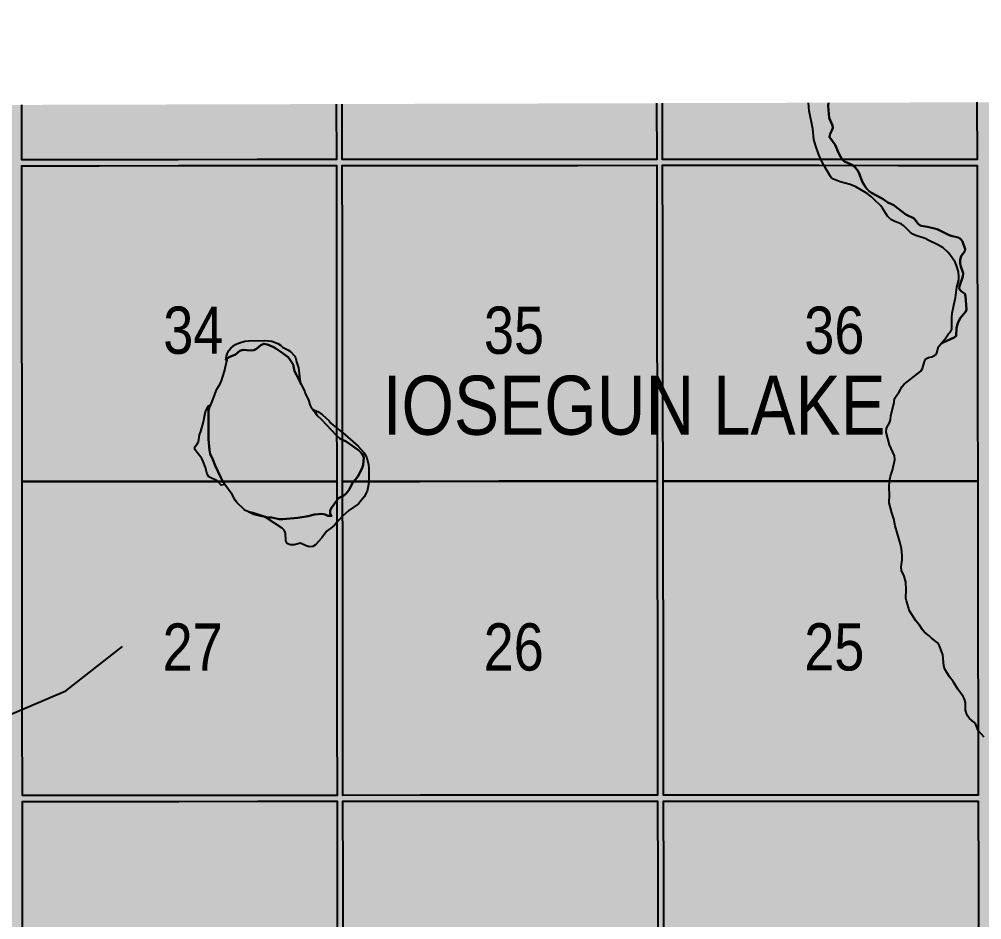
# Model space of a CAD drawing. Extents: x 507565 to 531726, y 6009554 to 6022365.
# Drawn here: x 523046.3 to 523209.6, y 6015983.8 to 6016136.5 of the extents above; entities that cross this region are included whole.
import ezdxf
from ezdxf.enums import TextEntityAlignment as Align

# ---------------------------------------------------------------- set-up
doc = ezdxf.new("R2010")
doc.units = 0
doc.header["$LTSCALE"] = 5
doc.linetypes.add('DASHED2', pattern=[9.525, 6.35, -3.175])
for name, color, linetype in [('Quarters', 8, 'Continuous'), ('RoadSeg', 57, 'DASHED2'), ('T-WATER', 160, 'Continuous'), ('T-WATER-H', 133, 'Continuous'), ('T-WATER-T', 170, 'Continuous')]:
    doc.layers.add(name, color=color, linetype=linetype)
doc.layers.add('ROUTE-MAP-BACKGROUND-H', color=7, linetype='Continuous', true_color=0xf0ebff)
doc.styles.add('120', font='ARIALN.TTF', dxfattribs={"height": 13})
doc.styles.add('TXT', font='ARIALN.TTF', dxfattribs={"height": 0.2})

msp = doc.modelspace()

# ---------------------------------------------------------------- hatches: boundary and pattern name
at = {"layer": 'ROUTE-MAP-BACKGROUND-H'}
h = msp.add_hatch(color=256, dxfattribs=at)
h.dxf.hatch_style = 1
h.paths.add_polyline_path([(523871.081, 6016124.178), (523873.071, 6015800.356), (523917.515, 6015800.58), (523923.823, 6014811.294), (522926.315, 6014807.962), (522925.895, 6015778.478), (522873.584, 6015778.442), (522873.69, 6016121.495)])
at = {"layer": 'T-WATER-H'}
h = msp.add_hatch(color=256, dxfattribs=at)
h.dxf.hatch_style = 1
h.paths.add_polyline_path([(523217.535, 6016122.466), (523217.518, 6016122.42), (523183.598, 6016122.329), (523183.589, 6016122.467), (523183.543, 6016121.783), (523183.695, 6016119.763), (523184.287, 6016118.445), (523184.303, 6016118.08), (523184.142, 6016117.605), (523183.862, 6016117.062), (523183.748, 6016116.578), (523183.799, 6016116.424), (523184.692, 6016115.212), (523185.364, 6016113.719), (523185.89, 6016112.719), (523186.303, 6016112.366), (523187.705, 6016111.714), (523187.729, 6016111.702), (523188.097, 6016111.351), (523188.431, 6016110.936), (523188.709, 6016110.498), (523189.299, 6016108.965), (523189.795, 6016108.111), (523190.099, 6016107.703), (523190.478, 6016107.313), (523190.888, 6016107.029), (523192.326, 6016106.284), (523192.592, 6016106.146), (523192.753, 6016106.04), (523192.859, 6016105.97), (523193.68, 6016105.429), (523194.646, 6016104.936), (523195.262, 6016104.525), (523196.706, 6016103.393), (523198.107, 6016102.716), (523198.732, 6016101.851), (523199.115, 6016101.531), (523199.654, 6016101.376), (523200.373, 6016101.281), (523202.03, 6016100.869), (523203.934, 6016099.944), (523204.403, 6016099.773), (523205.568, 6016099.493), (523205.992, 6016099.236), (523206.345, 6016098.799), (523206.772, 6016097.527), (523206.723, 6016097.186), (523206.116, 6016096.288), (523205.902, 6016095.682), (523205.924, 6016095.078), (523206.024, 6016094.589), (523206.455, 6016093.427), (523206.377, 6016092.869), (523205.789, 6016091.253), (523205.755, 6016090.761), (523206.067, 6016090.389), (523206.695, 6016089.951), (523206.81, 6016089.507), (523206.998, 6016087.284), (523206.912, 6016086.95), (523205.943, 6016085.824), (523205.521, 6016084.98), (523205.508, 6016084.93), (523205.308, 6016084.169), (523205.258, 6016082.834), (523204.923, 6016082.522), (523203.022, 6016081.669), (523202.652, 6016081.435), (523202.244, 6016080.964), (523201.94, 6016079.946), (523201.732, 6016079.581), (523201.577, 6016079.449), (523201.109, 6016079.27), (523200.557, 6016079.137), (523200.104, 6016078.886), (523199.869, 6016078.443), (523199.507, 6016077.249), (523199.274, 6016076.808), (523196.417, 6016074.608), (523196.087, 6016074.225), (523195.584, 6016073.339), (523194.78, 6016072.154), (523194.738, 6016071.553), (523194.188, 6016069.233), (523194.099, 6016068.583), (523193.93, 6016068.07), (523193.445, 6016067.146), (523193.376, 6016066.496), (523193.929, 6016064.303), (523194.812, 6016062.457), (523194.837, 6016061.801), (523194.461, 6016060.037), (523194.123, 6016059.008), (523193.956, 6016058.192), (523193.952, 6016058.154), (523193.855, 6016057.14), (523193.918, 6016055.819), (523193.894, 6016054.495), (523194.33, 6016052.811), (523194.654, 6016051.78), (523194.903, 6016050.567), (523195.712, 6016047.897), (523195.958, 6016046.736), (523196.101, 6016045.512), (523196.092, 6016044.802), (523195.894, 6016043.64), (523195.962, 6016043.029), (523196.398, 6016042.084), (523196.703, 6016041.054), (523196.755, 6016039.723), (523196.731, 6016038.33), (523196.838, 6016037.889), (523197.353, 6016036.207), (523198.385, 6016034.495), (523199.03, 6016033.775), (523199.557, 6016032.941), (523199.886, 6016032.578), (523200.668, 6016031.936), (523201.203, 6016031.417), (523201.823, 6016031), (523202.188, 6016030.679), (523202.425, 6016030.25), (523202.97, 6016028.709), (523203.065, 6016028.119), (523203.162, 6016026.867), (523203.308, 6016026.308), (523204.121, 6016024.99), (523204.72, 6016024.192), (523205.541, 6016022.883), (523206.432, 6016021.687), (523206.676, 6016021.2), (523206.831, 6016020.639), (523206.845, 6016019.315), (523206.98, 6016018.776), (523207.213, 6016018.339), (523207.535, 6016017.955), (523208.265, 6016017.288), (523208.571, 6016016.892), (523208.975, 6016015.91), (523209.982, 6016014.751), (523210.214, 6016014.302), (523210.788, 6016012.789), (523211.1, 6016012.37), (523211.352, 6016011.919), (523211.493, 6016011.362), (523211.902, 6016010.362), (523212.151, 6016009.931), (523212.798, 6016009.19), (523213.206, 6016008.21), (523213.564, 6016007.856), (523213.996, 6016007.571), (523214.345, 6016007.236), (523214.663, 6016006.148), (523215.243, 6016004.997), (523215.277, 6016004.944), (523215.891, 6016003.994), (523215.919, 6016003.941), (523216.466, 6016002.899), (523217.402, 6016001.656), (523217.762, 6016000.687), (523218.017, 6016000.236), (523218.395, 6015999.286), (523219.206, 6015997.966), (523219.44, 6015997.485), (523219.55, 6015996.929), (523219.552, 6015996.249), (523219.619, 6015995.625), (523220.192, 6015994.086), (523220.571, 6015992.422), (523220.851, 6015992.019), (523221.57, 6015991.29), (523221.767, 6015990.786), (523221.796, 6015989.434), (523221.887, 6015988.836), (523222.144, 6015988.401), (523223.024, 6015987.819), (523224.133, 6015986.788), (523224.922, 6015986.188), (523225.219, 6015985.76), (523225.444, 6015985.307), (523225.769, 6015984.269), (523225.987, 6015983.786), (523226.311, 6015983.394), (523227.889, 6015982.147), (523228.379, 6015981.947), (523229.015, 6015981.864), (523230.042, 6015981.449), (523230.682, 6015981.366), (523231.203, 6015981.199), (523231.515, 6015980.833), (523232.066, 6015980.021), (523232.415, 6015979.638), (523233.184, 6015979.015), (523233.857, 6015978.301), (523234.811, 6015977.833), (523235.163, 6015977.462), (523235.32, 6015977.217), (523235.971, 6015976.202), (523236.312, 6015975.865), (523236.592, 6015975.703), (523237.184, 6015975.363), (523237.528, 6015974.98), (523238.167, 6015973.549), (523238.295, 6015973.016), (523238.561, 6015972.593), (523239.97, 6015971.906), (523240.37, 6015971.57), (523241.79, 6015970.159), (523242.038, 6015969.729), (523242.197, 6015969.218), (523242.63, 6015968.284), (523242.768, 6015967.725), (523243.006, 6015967.244), (523243.359, 6015966.885), (523244.087, 6015966.368), (523244.868, 6015965.478), (523245.221, 6015965.326), (523245.6, 6015965.035), (523245.889, 6015964.627), (523246.387, 6015963.728), (523246.569, 6015963.204), (523246.569, 6015962.572), (523246.787, 6015962.103), (523247.06, 6015961.695), (523248.059, 6015960.611), (523248.83, 6015960.02), (523249.168, 6015959.63), (523249.428, 6015959.207), (523249.785, 6015958.187), (523250.337, 6015957.285), (523250.883, 6015955.693), (523251.117, 6015955.217), (523251.678, 6015954.363), (523252.862, 6015952.067), (523253.15, 6015951.607), (523253.968, 6015950.544), (523254.01, 6015950.491), (523255.07, 6015949.18), (523255.84, 6015947.917), (523256.752, 6015946.701), (523257.483, 6015945.315), (523258.443, 6015944.057), (523259.538, 6015941.757), (523260.039, 6015940.82), (523260.187, 6015940.305), (523260.384, 6015939.171), (523260.564, 6015938.631), (523261.019, 6015937.593), (523262.16, 6015935.965), (523263.543, 6015934.198), (523263.557, 6015934.181), (523264.55, 6015932.969), (523265.024, 6015932.388), (523266.084, 6015931.33), (523266.364, 6015930.94), (523266.788, 6015929.981), (523266.994, 6015929.738), (523267.102, 6015929.61), (523267.671, 6015929.475), (523268.352, 6015929.436), (523268.885, 6015929.28), (523269.895, 6015928.847), (523270.329, 6015928.59), (523270.677, 6015928.246), (523270.978, 6015927.845), (523271.77, 6015926.5), (523272.695, 6015925.285), (523273.908, 6015924.36), (523274.379, 6015924.11), (523274.884, 6015923.883), (523275.426, 6015923.736), (523277.378, 6015923.735), (523277.799, 6015923.78), (523278.299, 6015923.835), (523279.114, 6015924.012), (523280.031, 6015924.497), (523280.553, 6015924.666), (523281.046, 6015924.465), (523281.426, 6015924.399), (523281.656, 6015924.359), (523282.219, 6015924.47), (523282.849, 6015924.478), (523285.485, 6015923.856), (523285.653, 6015923.803), (523286.251, 6015923.616), (523287.137, 6015923.091), (523288.145, 6015922.622), (523288.573, 6015922.369), (523288.917, 6015922.003), (523289.497, 6015921.174), (523289.76, 6015920.085), (523290.039, 6015919.66), (523290.557, 6015919.485), (523291.123, 6015919.433), (523291.144, 6015919.431), (523291.83, 6015919.358), (523292.492, 6015919.356), (523293.466, 6015919.728), (523295.599, 6015920.324), (523296.156, 6015920.42), (523297.276, 6015920.702), (523297.878, 6015920.795), (523298.913, 6015921.127), (523300.145, 6015921.3), (523300.762, 6015921.368), (523302.085, 6015921.39), (523304.133, 6015921.315), (523305.399, 6015921.43), (523306.081, 6015921.431), (523307.203, 6015921.69), (523308.478, 6015921.829), (523309.039, 6015921.964), (523310.953, 6015922.074), (523311.5, 6015922.185), (523312.857, 6015922.881), (523313.936, 6015923.266), (523314.93, 6015923.718), (523315.63, 6015923.889), (523315.848, 6015923.942), (523316.579, 6015924.141), (523317.181, 6015924.232), (523317.986, 6015924.244), (523318.014, 6015924.245), (523318.99, 6015924.273), (523319.019, 6015924.273), (523321.22, 6015924.225), (523322.515, 6015924.268), (523323.096, 6015924.225), (523323.523, 6015923.964), (523323.598, 6015923.91), (523323.938, 6015923.664), (523324.266, 6015923.313), (523324.799, 6015922.487), (523324.97, 6015921.981), (523324.965, 6015921.822), (523324.947, 6015921.296), (523324.488, 6015918.933), (523323.9, 6015918.126), (523323.156, 6015917.485), (523322.822, 6015917.118), (523322.018, 6015915.803), (523321.35, 6015915.072), (523320.455, 6015913.842), (523320.135, 6015913.487), (523319.717, 6015913.213), (523319.047, 6015912.972), (523319.019, 6015912.962), (523318.717, 6015912.875), (523318.101, 6015912.853), (523318.043, 6015912.818), (523318.015, 6015912.801), (523317.225, 6015912.342), (523316.672, 6015912.209), (523316.069, 6015912.137), (523314.728, 6015912.109), (523313.474, 6015912.279), (523310.753, 6015912.289), (523310.239, 6015912.117), (523309.828, 6015911.81), (523309.473, 6015911.484), (523309.269, 6015910.959), (523309.137, 6015910.414), (523308.892, 6015908.508), (523309.004, 6015907.943), (523309.473, 6015906.295), (523309.519, 6015905.65), (523309.374, 6015904.368), (523309.462, 6015903.764), (523309.834, 6015902.778), (523310.006, 6015901.6), (523310.155, 6015901.031), (523310.331, 6015900.499), (523310.571, 6015900.041), (523310.878, 6015899.647), (523311.261, 6015899.298), (523313.681, 6015897.492), (523313.751, 6015897.439), (523314.488, 6015896.882), (523315.161, 6015896.491), (523315.265, 6015896.439), (523315.836, 6015896.152), (523318.061, 6015894.819), (523318.089, 6015894.798), (523318.908, 6015894.206), (523319.068, 6015894.036), (523319.096, 6015894.006), (523319.262, 6015893.83), (523319.461, 6015893.357), (523319.761, 6015892.977), (523320.151, 6015892.654), (523320.723, 6015892.535), (523321.351, 6015892.565), (523321.92, 6015892.676), (523323.15, 6015892.791), (523323.636, 6015892.58), (523323.895, 6015892.988), (523323.72, 6015893.494), (523323.153, 6015893.619), (523321.838, 6015893.692), (523321.262, 6015893.835), (523320.59, 6015894.542), (523320.851, 6015894.882), (523321.322, 6015895.089), (523322.446, 6015895.302), (523322.968, 6015895.457), (523323.408, 6015895.719), (523323.935, 6015895.883), (523324.551, 6015895.967), (523325.096, 6015896.107), (523325.943, 6015896.465), (523326.078, 6015896.522), (523326.385, 6015896.858), (523326.647, 6015897.471), (523326.672, 6015897.529), (523327.053, 6015898.299), (523327.2, 6015898.883), (523327.15, 6015899.524), (523327, 6015900.061), (523326.333, 6015901.428), (523325.882, 6015901.67), (523325.485, 6015901.965), (523325.198, 6015902.391), (523325.009, 6015902.872), (523324.892, 6015903.444), (523324.912, 6015904.084), (523325.06, 6015904.612), (523325.186, 6015904.758), (523325.38, 6015904.983), (523325.777, 6015905.262), (523326.273, 6015905.201), (523326.601, 6015904.834), (523327.124, 6015903.99), (523327.587, 6015904.12), (523327.79, 6015905.319), (523327.492, 6015905.699), (523326.477, 6015906.09), (523325.679, 6015906.72), (523325.243, 6015906.994), (523324.909, 6015907.341), (523324.64, 6015907.757), (523323.997, 6015908.515), (523323.769, 6015908.962), (523323.461, 6015910.031), (523323.147, 6015912.414), (523323.129, 6015913.768), (523323.223, 6015915.108), (523323.376, 6015916.35), (523323.664, 6015916.76), (523324.097, 6015917.026), (523324.449, 6015917.346), (523324.731, 6015917.733), (523325.124, 6015918.025), (523325.23, 6015920.016), (523325.398, 6015921.28), (523325.764, 6015921.633), (523325.831, 6015921.811), (523325.938, 6015922.092), (523325.741, 6015922.56), (523325.327, 6015922.823), (523325.379, 6015923.296), (523325.88, 6015923.916), (523325.925, 6015923.971), (523326.222, 6015924.511), (523326.929, 6015925.157), (523327.713, 6015925.717), (523329.127, 6015926.43), (523329.931, 6015927.037), (523331.006, 6015928.175), (523332.842, 6015929.962), (523334.047, 6015930.997), (523335.474, 6015932.488), (523336.782, 6015934.027), (523337.337, 6015934.872), (523337.984, 6015935.652), (523338.268, 6015936.095), (523339.458, 6015938.616), (523341.465, 6015940.897), (523342.584, 6015941.944), (523343.216, 6015942.735), (523343.587, 6015943.117), (523344.44, 6015943.812), (523345.475, 6015945.061), (523345.5, 6015945.089), (523346.066, 6015945.705), (523346.857, 6015946.979), (523347.74, 6015948.211), (523348.511, 6015949.681), (523348.947, 6015950.754), (523348.973, 6015950.816), (523349.467, 6015952.284), (523349.952, 6015953.31), (523350.579, 6015954.884), (523351.271, 6015957.13), (523351.669, 6015958.231), (523351.962, 6015959.348), (523352.544, 6015960.933), (523353.268, 6015963.49), (523353.623, 6015964.932), (523353.825, 6015966.105), (523353.956, 6015967.378), (523354, 6015968.745), (523353.909, 6015970.025), (523353.809, 6015970.591), (523353.439, 6015971.549), (523353.141, 6015973.336), (523353.094, 6015974.648), (523352.775, 6015977.544), (523352.768, 6015977.606), (523352.563, 6015978.896), (523352.228, 6015980.007), (523351.19, 6015982.352), (523350.891, 6015982.753), (523350.209, 6015983.48), (523349.631, 6015984.267), (523349.272, 6015984.595), (523348.813, 6015984.873), (523347.855, 6015985.332), (523346.736, 6015986.373), (523345.386, 6015987.197), (523345.358, 6015987.214), (523344.579, 6015987.745), (523343.496, 6015988.755), (523343.029, 6015988.994), (523342.523, 6015989.173), (523342.107, 6015989.442), (523341.407, 6015990.126), (523340.616, 6015990.718), (523339.597, 6015991.814), (523338.784, 6015992.424), (523337.735, 6015993.522), (523337.352, 6015993.852), (523335.658, 6015995.076), (523334.699, 6015995.588), (523334.321, 6015995.936), (523333.727, 6015996.757), (523333.296, 6015997.041), (523332.322, 6015997.503), (523332.15, 6015997.602), (523331.41, 6015998.031), (523330.374, 6015998.374), (523329.8, 6015998.479), (523329.101, 6015998.495), (523326.497, 6015998.315), (523324.675, 6015997.25), (523323.872, 6015996.634), (523322.365, 6015995.192), (523321.721, 6015994.375), (523320.998, 6015993.677), (523320.495, 6015993.448), (523319.42, 6015993.149), (523318.843, 6015993.17), (523318.814, 6015993.171), (523317.838, 6015993.161), (523317.809, 6015993.161), (523316.841, 6015993.016), (523315.217, 6015992.533), (523314.064, 6015992.337), (523313.397, 6015992.29), (523311.313, 6015992.283), (523310.642, 6015992.322), (523309.725, 6015992.808), (523309.076, 6015992.855), (523308.48, 6015992.996), (523307.971, 6015993.217), (523306.143, 6015994.216), (523305.752, 6015994.531), (523304.649, 6015995.643), (523303.485, 6015996.631), (523302.552, 6015997.92), (523301.622, 6015999.069), (523300.16, 6016000.513), (523298.775, 6016002.044), (523297.88, 6016003.362), (523296.949, 6016004.175), (523296.889, 6016004.228), (523296.362, 6016004.706), (523296, 6016005.177), (523295.96, 6016005.23), (523295.423, 6016005.829), (523294.261, 6016006.797), (523293.89, 6016007.187), (523292.608, 6016008.105), (523290.935, 6016009.457), (523290.913, 6016009.475), (523288.814, 6016010.934), (523288.099, 6016011.6), (523287.657, 6016011.898), (523287.184, 6016012.11), (523286.565, 6016012.232), (523283.909, 6016012.411), (523283.288, 6016012.355), (523281.241, 6016012.319), (523280.599, 6016012.243), (523280.029, 6016012.118), (523279.535, 6016011.945), (523278.044, 6016011.267), (523276.502, 6016010.665), (523275.062, 6016009.996), (523273.353, 6016008.902), (523270.988, 6016007.041), (523270.564, 6016006.795), (523270.201, 6016007.107), (523270.09, 6016007.679), (523269.906, 6016008.201), (523269.209, 6016009.67), (523268.826, 6016010.621), (523268.429, 6016012.304), (523268.075, 6016013.363), (523267.494, 6016015.466), (523267.246, 6016016.641), (523267.007, 6016018.388), (523266.856, 6016018.958), (523266.462, 6016019.952), (523265.626, 6016021.379), (523265.184, 6016022.363), (523264.365, 6016023.964), (523264.35, 6016023.993), (523263.674, 6016025.212), (523263.354, 6016026.695), (523263.339, 6016026.764), (523263.103, 6016028.114), (523262.965, 6016028.643), (523262.728, 6016029.15), (523261.802, 6016030.411), (523260.71, 6016031.519), (523260.658, 6016031.572), (523259.35, 6016033.091), (523254.084, 6016038.01), (523253.407, 6016038.753), (523252.542, 6016039.955), (523251.378, 6016042.292), (523251.085, 6016042.517), (523250.537, 6016043.107), (523249.172, 6016045.378), (523248.454, 6016046.805), (523247.34, 6016048.466), (523246.283, 6016050.343), (523245.856, 6016051.364), (523244.409, 6016054.135), (523243.791, 6016056.353), (523243.615, 6016058.25), (523243.61, 6016058.302), (523243.626, 6016060.352), (523243.787, 6016063.116), (523243.838, 6016063.787), (523244.149, 6016065.644), (523244.045, 6016066.332), (523244.006, 6016067.636), (523243.438, 6016072.12), (523243.136, 6016073.851), (523242.64, 6016075.351), (523242.583, 6016075.458), (523240.692, 6016080.563), (523240.589, 6016081.11), (523239.752, 6016083.542), (523239.16, 6016085.016), (523239.139, 6016085.069), (523238.844, 6016085.91), (523238.698, 6016086.548), (523238.659, 6016087.281), (523238.698, 6016089.128), (523239.107, 6016090.149), (523239.761, 6016092.312), (523239.827, 6016093.038), (523239.754, 6016093.623), (523239.584, 6016094.155), (523239.383, 6016094.613), (523238.844, 6016095.503), (523238.877, 6016096.351), (523239.182, 6016098.074), (523239.258, 6016098.24), (523239.632, 6016098.588), (523239.739, 6016098.984), (523239.758, 6016100.573), (523239.838, 6016101.172), (523240.117, 6016101.85), (523240.398, 6016102.039), (523240.768, 6016102.193), (523240.853, 6016102.381), (523241.249, 6016104.691), (523241.271, 6016105.97), (523241.276, 6016106.128), (523241.279, 6016106.236), (523241.24, 6016106.502), (523241.096, 6016107.476), (523240.782, 6016108.472), (523240.094, 6016109.847), (523239.554, 6016110.757), (523239.242, 6016111.172), (523238.495, 6016111.794), (523238.44, 6016111.839), (523238.004, 6016112.08), (523237.325, 6016111.826), (523236.728, 6016111.841), (523236.451, 6016111.901), (523236.164, 6016111.887), (523236.056, 6016111.787), (523235.015, 6016110.816), (523234.565, 6016110.598), (523234.015, 6016110.432), (523232.403, 6016109.764), (523231.807, 6016109.617), (523231.226, 6016109.67), (523230.714, 6016109.861), (523228.429, 6016111.011), (523227.348, 6016111.43), (523225.934, 6016111.757), (523225.56, 6016111.844), (523224.926, 6016111.856), (523224.257, 6016111.752), (523223.631, 6016111.655), (523223.003, 6016111.701), (523222.81, 6016111.748), (523221.947, 6016111.958), (523221.363, 6016112.171), (523220.268, 6016112.746), (523219.946, 6016112.915), (523219.12, 6016112.921), (523217.392, 6016112.75), (523214.528, 6016112.231), (523214.555, 6016112.729), (523214.617, 6016113.89), (523214.87, 6016115.829), (523214.827, 6016116.433), (523214.553, 6016117.542), (523214.596, 6016118.184), (523214.83, 6016118.682), (523215.136, 6016119.076), (523215.564, 6016119.369), (523216.575, 6016119.627), (523216.701, 6016119.728)])
h.paths.add_polyline_path([(523218.115, 6016136.478), (523218.082, 6016136.407), (523218.136, 6016136.354)])
h = msp.add_hatch(color=256, dxfattribs=at)
h.dxf.hatch_style = 1
h.paths.add_polyline_path([(523081.532, 6016078.545), (523081.527, 6016078.955), (523082.025, 6016079.24), (523082.977, 6016079.669), (523083.739, 6016080.261), (523084.265, 6016080.428), (523085.49, 6016080.313), (523086.105, 6016080.356), (523086.546, 6016080.585), (523087.301, 6016081.245), (523087.783, 6016081.425), (523088.347, 6016081.321), (523089.355, 6016080.921), (523089.82, 6016080.679), (523090.684, 6016080.119), (523091.906, 6016079.176), (523092.228, 6016078.792), (523092.781, 6016077.967), (523093.004, 6016076.84), (523093.731, 6016075.441), (523094.131, 6016074.554), (523094.192, 6016074.437), (523094.639, 6016073.575), (523094.735, 6016073.301), (523094.824, 6016073.047), (523095.3, 6016072.074), (523095.651, 6016070.977), (523095.908, 6016070.531), (523096.068, 6016070.363), (523096.572, 6016069.762), (523096.851, 6016069.318), (523097.6, 6016068.629), (523100.145, 6016065.884), (523100.769, 6016065.358), (523101.151, 6016065.196), (523101.777, 6016064.879), (523103.834, 6016063.421), (523104.201, 6016063.092), (523104.513, 6016062.677), (523104.731, 6016062.203), (523104.714, 6016061.577), (523104.621, 6016060.951), (523104.472, 6016060.393), (523103.76, 6016058.952), (523103.038, 6016058.127), (523102.804, 6016057.784), (523102.326, 6016056.82), (523102.024, 6016056.404), (523101.702, 6016056.047), (523101.338, 6016055.728), (523101.162, 6016055.642), (523100.456, 6016055.273), (523100.158, 6016054.914), (523099.261, 6016053.668), (523099.05, 6016053.204), (523099.044, 6016052.608), (523099.286, 6016052.255), (523099.119, 6016052.269), (523098.651, 6016052.308), (523098.204, 6016052.534), (523097.616, 6016052.628), (523096.392, 6016052.501), (523095.312, 6016052.227), (523093.542, 6016051.94), (523091.034, 6016051.724), (523090.352, 6016051.746), (523089.135, 6016051.985), (523088.691, 6016051.993), (523088.607, 6016052.01), (523088.573, 6016052.007), (523088.432, 6016051.997), (523085.712, 6016052.853), (523085.2, 6016052.971), (523084.671, 6016053.193), (523084.482, 6016053.371), (523083.225, 6016054.558), (523082.927, 6016054.964), (523082.449, 6016055.892), (523081.204, 6016057.618), (523080.862, 6016058.11), (523080.425, 6016058.885), (523079.51, 6016060.81), (523079.159, 6016061.821), (523078.687, 6016062.796), (523078.584, 6016063.396), (523078.427, 6016065.301), (523078.401, 6016069.477), (523078.431, 6016070.148), (523078.587, 6016070.743), (523078.78, 6016071.125), (523079.047, 6016071.691), (523079.842, 6016073.758), (523080.365, 6016074.678), (523080.589, 6016075.195), (523081.145, 6016076.795)])

# ---------------------------------------------------------------- linework, layer by layer
at = {"layer": 'Quarters'}
for points in [[(523100.082, 6016122.104), (523100.093, 6016112.687), (523086.672, 6016112.677), (523073.252, 6016112.667), (523059.831, 6016112.657), (523046.745, 6016112.647), (523046.737, 6016121.961)], [(523154.43, 6016122.25), (523154.445, 6016112.727), (523141.024, 6016112.717), (523127.604, 6016112.708), (523114.183, 6016112.698), (523101.097, 6016112.688), (523101.086, 6016122.107)], [(523208.778, 6016122.397), (523208.797, 6016112.712), (523195.375, 6016112.716), (523181.956, 6016112.72), (523168.535, 6016112.724), (523155.449, 6016112.727), (523155.434, 6016122.253)]]:
    msp.add_lwpolyline(points, dxfattribs=at)
for points in [[(523100.139, 6016071.514), (523100.154, 6016058.125), (523086.728, 6016058.115), (523073.303, 6016058.105), (523059.877, 6016058.095), (523046.786, 6016058.085), (523046.776, 6016071.475), (523046.766, 6016084.864), (523046.756, 6016098.254), (523046.75, 6016106.36), (523046.746, 6016111.643), (523059.832, 6016111.653), (523073.253, 6016111.663), (523086.673, 6016111.673), (523100.094, 6016111.683), (523100.109, 6016098.293), (523100.124, 6016084.904), (523100.139, 6016071.514)], [(523154.506, 6016071.555), (523154.526, 6016058.165), (523141.1, 6016058.155), (523127.675, 6016058.145), (523114.249, 6016058.135), (523101.158, 6016058.125), (523101.143, 6016071.515), (523101.129, 6016084.905), (523101.113, 6016098.294), (523101.098, 6016111.683), (523114.184, 6016111.693), (523127.605, 6016111.703), (523141.026, 6016111.713), (523154.446, 6016111.723), (523154.466, 6016098.334), (523154.486, 6016084.944), (523154.506, 6016071.555)], [(523208.873, 6016071.539), (523208.897, 6016058.15), (523195.472, 6016058.153), (523182.046, 6016058.157), (523168.621, 6016058.161), (523155.53, 6016058.165), (523155.51, 6016071.554), (523155.491, 6016084.944), (523155.471, 6016098.333), (523155.451, 6016111.723), (523168.536, 6016111.719), (523181.957, 6016111.715), (523195.378, 6016111.712), (523208.799, 6016111.708), (523208.823, 6016098.319), (523208.848, 6016084.929), (523208.873, 6016071.539)], [(523100.199, 6016017.955), (523100.213, 6016004.901), (523086.783, 6016004.891), (523073.352, 6016004.881), (523059.922, 6016004.871), (523046.826, 6016004.861), (523046.817, 6016017.916), (523046.806, 6016031.306), (523046.796, 6016044.695), (523046.786, 6016058.085), (523059.877, 6016058.095), (523073.303, 6016058.105), (523086.728, 6016058.115), (523100.154, 6016058.125), (523100.169, 6016044.735), (523100.184, 6016031.345), (523100.199, 6016017.955)], [(523154.585, 6016017.996), (523154.604, 6016004.941), (523141.174, 6016004.931), (523127.743, 6016004.921), (523114.313, 6016004.911), (523101.217, 6016004.902), (523101.203, 6016017.956), (523101.188, 6016031.346), (523101.173, 6016044.736), (523101.158, 6016058.125), (523114.249, 6016058.135), (523127.675, 6016058.145), (523141.1, 6016058.155), (523154.526, 6016058.165), (523154.545, 6016044.775), (523154.565, 6016031.385), (523154.585, 6016017.996)], [(523208.971, 6016017.98), (523208.995, 6016004.925), (523195.565, 6016004.929), (523182.134, 6016004.933), (523168.704, 6016004.937), (523155.608, 6016004.941), (523155.589, 6016017.995), (523155.569, 6016031.385), (523155.55, 6016044.775), (523155.53, 6016058.165), (523168.621, 6016058.161), (523182.046, 6016058.157), (523195.472, 6016058.153), (523208.897, 6016058.15), (523208.922, 6016044.76), (523208.946, 6016031.37), (523208.971, 6016017.98)], [(523100.259, 6015963.727), (523100.274, 6015950.338), (523086.838, 6015950.328), (523073.403, 6015950.318), (523059.968, 6015950.308), (523046.867, 6015950.299), (523046.857, 6015963.688), (523046.847, 6015977.078), (523046.837, 6015990.467), (523046.827, 6016003.857), (523059.923, 6016003.867), (523073.353, 6016003.877), (523086.784, 6016003.887), (523100.214, 6016003.896), (523100.229, 6015990.507), (523100.244, 6015977.117), (523100.259, 6015963.727)], [(523154.665, 6015963.767), (523154.684, 6015950.378), (523141.249, 6015950.368), (523127.814, 6015950.358), (523114.378, 6015950.348), (523101.278, 6015950.338), (523101.263, 6015963.728), (523101.248, 6015977.118), (523101.233, 6015990.508), (523101.218, 6016003.897), (523114.314, 6016003.907), (523127.745, 6016003.917), (523141.175, 6016003.927), (523154.605, 6016003.936), (523154.625, 6015990.547), (523154.645, 6015977.157), (523154.665, 6015963.767)], [(523209.07, 6015963.752), (523209.095, 6015950.362), (523195.66, 6015950.366), (523182.224, 6015950.37), (523168.789, 6015950.374), (523155.689, 6015950.377), (523155.669, 6015963.767), (523155.649, 6015977.157), (523155.629, 6015990.547), (523155.61, 6016003.936), (523168.705, 6016003.932), (523182.136, 6016003.929), (523195.566, 6016003.925), (523208.997, 6016003.921), (523209.021, 6015990.531), (523209.046, 6015977.142), (523209.07, 6015963.752)]]:
    msp.add_lwpolyline(points, close=True, dxfattribs=at)
at = {"layer": 'RoadSeg', "flags": 128}
msp.add_lwpolyline([(523036.193, 6016014.951), (523054.209, 6016022.61), (523065.297, 6016031.302)], dxfattribs=at)
at = {"layer": 'T-WATER'}
for points in [[(523183.58, 6016122.329), (523183.543, 6016121.783), (523183.695, 6016119.763), (523184.287, 6016118.445), (523184.303, 6016118.08), (523184.142, 6016117.605), (523183.862, 6016117.062), (523183.748, 6016116.578), (523183.799, 6016116.424), (523184.692, 6016115.212), (523185.364, 6016113.719), (523185.89, 6016112.719), (523186.303, 6016112.366), (523187.705, 6016111.714), (523187.729, 6016111.702), (523188.097, 6016111.351), (523188.431, 6016110.936), (523188.709, 6016110.498), (523189.299, 6016108.965), (523189.795, 6016108.111), (523190.099, 6016107.703), (523190.478, 6016107.313), (523190.888, 6016107.029), (523192.326, 6016106.284), (523192.592, 6016106.146), (523192.753, 6016106.04), (523192.859, 6016105.97), (523193.68, 6016105.429), (523194.646, 6016104.936), (523195.262, 6016104.525), (523196.706, 6016103.393), (523198.107, 6016102.716), (523198.732, 6016101.851), (523199.115, 6016101.531), (523199.654, 6016101.376), (523200.373, 6016101.281), (523202.03, 6016100.869), (523203.934, 6016099.944), (523204.403, 6016099.773), (523205.568, 6016099.493), (523205.992, 6016099.236), (523206.345, 6016098.799), (523206.772, 6016097.527), (523206.723, 6016097.186), (523206.116, 6016096.288), (523205.902, 6016095.682), (523205.924, 6016095.078), (523206.024, 6016094.589), (523206.455, 6016093.427), (523206.377, 6016092.869), (523205.789, 6016091.253), (523205.755, 6016090.761), (523206.067, 6016090.389), (523206.695, 6016089.951), (523206.81, 6016089.507), (523206.998, 6016087.284), (523206.912, 6016086.95), (523205.943, 6016085.824), (523205.521, 6016084.98), (523205.508, 6016084.93), (523205.308, 6016084.169), (523205.258, 6016082.834), (523204.923, 6016082.522), (523203.022, 6016081.669), (523202.652, 6016081.435), (523203.356, 6016082.302), (523203.948, 6016083.15), (523204.299, 6016083.48), (523204.527, 6016083.946), (523204.506, 6016084.93), (523204.505, 6016084.979), (523204.501, 6016085.898), (523204.581, 6016086.651), (523204.834, 6016088.029), (523205.128, 6016089.226), (523205.346, 6016091.037), (523205.672, 6016092.304), (523205.694, 6016092.803), (523205.628, 6016093.66), (523205.328, 6016094.743), (523205.089, 6016095.282), (523204.149, 6016096.618), (523203.827, 6016097), (523203.032, 6016097.707), (523202.127, 6016098.258), (523200.492, 6016099.051), (523199.969, 6016099.281), (523198.381, 6016099.811), (523197.879, 6016100.066), (523197.443, 6016100.391), (523196.39, 6016101.43), (523195.96, 6016101.729), (523195.486, 6016101.955), (523194.834, 6016102.17), (523194.141, 6016102.529), (523193.603, 6016103.11), (523192.775, 6016104.474), (523192.445, 6016104.857), (523191.394, 6016105.883), (523191.236, 6016106.037), (523191.127, 6016106.143), (523190.861, 6016106.352), (523190.12, 6016106.933), (523188.249, 6016108.093), (523187.274, 6016108.473), (523185.555, 6016108.943), (523184.457, 6016109.386), (523184.043, 6016109.667), (523183.901, 6016109.828), (523182.794, 6016111.715), (523182.778, 6016111.743), (523182.288, 6016112.72), (523182.274, 6016112.747), (523181.96, 6016113.499), (523181.412, 6016114.94), (523181.081, 6016116.111), (523180.951, 6016117.883), (523180.326, 6016120.949), (523180.221, 6016122.32)], [(523209.982, 6016014.751), (523208.975, 6016015.91), (523208.571, 6016016.892), (523208.265, 6016017.288), (523207.535, 6016017.955), (523207.213, 6016018.339), (523206.98, 6016018.776), (523206.845, 6016019.315), (523206.831, 6016020.639), (523206.676, 6016021.2), (523206.432, 6016021.687), (523205.541, 6016022.883), (523204.72, 6016024.192), (523204.121, 6016024.99), (523203.308, 6016026.308), (523203.162, 6016026.867), (523203.065, 6016028.119), (523202.97, 6016028.709), (523202.425, 6016030.25), (523202.188, 6016030.679), (523201.823, 6016031), (523201.27, 6016031.372), (523201.203, 6016031.417), (523200.668, 6016031.936), (523199.886, 6016032.578), (523199.557, 6016032.941), (523199.03, 6016033.775), (523198.385, 6016034.495), (523197.353, 6016036.207), (523196.838, 6016037.889), (523196.731, 6016038.33), (523196.755, 6016039.723), (523196.703, 6016041.054), (523196.398, 6016042.084), (523195.962, 6016043.029), (523195.894, 6016043.64), (523196.092, 6016044.802), (523196.101, 6016045.512), (523195.958, 6016046.736), (523195.712, 6016047.897), (523194.903, 6016050.567), (523194.654, 6016051.78), (523194.33, 6016052.811), (523193.894, 6016054.495), (523193.918, 6016055.819), (523193.855, 6016057.14), (523193.952, 6016058.154), (523193.956, 6016058.192), (523194.123, 6016059.008), (523194.461, 6016060.037), (523194.837, 6016061.801), (523194.812, 6016062.457), (523193.929, 6016064.303), (523193.376, 6016066.496), (523193.445, 6016067.146), (523193.93, 6016068.07), (523194.099, 6016068.583), (523194.188, 6016069.233), (523194.738, 6016071.553), (523194.78, 6016072.154), (523195.584, 6016073.339), (523196.087, 6016074.225), (523196.417, 6016074.608), (523199.274, 6016076.808), (523199.507, 6016077.249), (523199.869, 6016078.443), (523200.104, 6016078.886), (523200.557, 6016079.137), (523201.109, 6016079.27), (523201.577, 6016079.449), (523201.732, 6016079.581), (523201.94, 6016079.946), (523202.244, 6016080.964), (523202.652, 6016081.435), (523203.022, 6016081.669), (523204.923, 6016082.522), (523205.258, 6016082.834), (523205.308, 6016084.169), (523205.508, 6016084.93), (523205.521, 6016084.98), (523205.943, 6016085.824), (523206.912, 6016086.95), (523206.998, 6016087.284), (523206.81, 6016089.507), (523206.695, 6016089.951), (523206.067, 6016090.389), (523205.755, 6016090.761), (523205.789, 6016091.253), (523206.377, 6016092.869), (523206.455, 6016093.427), (523206.024, 6016094.589), (523205.924, 6016095.078), (523205.902, 6016095.682), (523206.116, 6016096.288), (523206.723, 6016097.186), (523206.772, 6016097.527), (523206.345, 6016098.799), (523205.992, 6016099.236), (523205.568, 6016099.493), (523204.403, 6016099.773), (523203.934, 6016099.944), (523202.03, 6016100.869), (523200.373, 6016101.281), (523199.654, 6016101.376), (523199.115, 6016101.531), (523198.732, 6016101.851), (523198.107, 6016102.716), (523196.706, 6016103.393), (523195.262, 6016104.525), (523194.646, 6016104.936), (523193.68, 6016105.429), (523192.859, 6016105.97), (523192.753, 6016106.04), (523192.592, 6016106.146), (523192.326, 6016106.284), (523190.888, 6016107.029), (523190.478, 6016107.313), (523190.099, 6016107.703), (523189.795, 6016108.111), (523189.299, 6016108.965), (523188.709, 6016110.498), (523188.431, 6016110.936), (523188.097, 6016111.351), (523187.729, 6016111.702), (523187.705, 6016111.714), (523186.303, 6016112.366), (523185.89, 6016112.719), (523185.364, 6016113.719), (523184.692, 6016115.212), (523183.799, 6016116.424), (523183.748, 6016116.578), (523183.862, 6016117.062), (523184.142, 6016117.605), (523184.303, 6016118.08), (523184.287, 6016118.445), (523183.695, 6016119.763), (523183.543, 6016121.783), (523183.58, 6016122.329)]]:
    msp.add_lwpolyline(points, dxfattribs=at)
for points in [[(523081.532, 6016078.545), (523081.527, 6016078.955), (523082.025, 6016079.24), (523082.977, 6016079.669), (523083.739, 6016080.261), (523084.265, 6016080.428), (523085.49, 6016080.313), (523086.105, 6016080.356), (523086.546, 6016080.585), (523087.301, 6016081.245), (523087.783, 6016081.425), (523088.347, 6016081.321), (523089.355, 6016080.921), (523089.82, 6016080.679), (523090.684, 6016080.119), (523091.906, 6016079.176), (523092.228, 6016078.792), (523092.781, 6016077.967), (523093.004, 6016076.84), (523093.731, 6016075.441), (523094.131, 6016074.554), (523094.192, 6016074.437), (523094.639, 6016073.575), (523094.735, 6016073.301), (523094.824, 6016073.047), (523095.3, 6016072.074), (523095.651, 6016070.977), (523095.908, 6016070.531), (523096.068, 6016070.363), (523096.572, 6016069.762), (523096.851, 6016069.318), (523097.6, 6016068.629), (523100.145, 6016065.884), (523100.769, 6016065.358), (523101.151, 6016065.196), (523101.777, 6016064.879), (523103.834, 6016063.421), (523104.201, 6016063.092), (523104.513, 6016062.677), (523104.731, 6016062.203), (523104.714, 6016061.577), (523104.621, 6016060.951), (523104.472, 6016060.393), (523103.76, 6016058.952), (523103.038, 6016058.127), (523102.804, 6016057.784), (523102.326, 6016056.82), (523102.024, 6016056.404), (523101.702, 6016056.047), (523101.338, 6016055.728), (523101.162, 6016055.642), (523100.456, 6016055.273), (523100.158, 6016054.914), (523099.261, 6016053.668), (523099.05, 6016053.204), (523099.044, 6016052.608), (523099.286, 6016052.255), (523099.119, 6016052.269), (523098.651, 6016052.308), (523098.204, 6016052.534), (523097.616, 6016052.628), (523096.392, 6016052.501), (523095.312, 6016052.227), (523093.542, 6016051.94), (523091.034, 6016051.724), (523090.352, 6016051.746), (523089.135, 6016051.985), (523088.691, 6016051.993), (523088.607, 6016052.01), (523088.573, 6016052.007), (523088.432, 6016051.997), (523085.712, 6016052.853), (523085.2, 6016052.971), (523084.671, 6016053.193), (523084.482, 6016053.371), (523083.225, 6016054.558), (523082.927, 6016054.964), (523082.449, 6016055.892), (523081.204, 6016057.618), (523080.862, 6016058.11), (523080.425, 6016058.885), (523079.51, 6016060.81), (523079.159, 6016061.821), (523078.687, 6016062.796), (523078.584, 6016063.396), (523078.427, 6016065.301), (523078.401, 6016069.477), (523078.431, 6016070.148), (523078.587, 6016070.743), (523078.78, 6016071.125), (523079.047, 6016071.691), (523079.842, 6016073.758), (523080.365, 6016074.678), (523080.589, 6016075.195), (523081.145, 6016076.795), (523081.532, 6016078.545)], [(523081.532, 6016078.545), (523081.338, 6016078.731), (523081.439, 6016079.34), (523081.606, 6016079.883), (523081.877, 6016080.319), (523082.203, 6016080.718), (523082.572, 6016081.049), (523083, 6016081.332), (523083.472, 6016081.558), (523084.547, 6016081.892), (523085.174, 6016081.959), (523087.889, 6016082.019), (523088.589, 6016081.984), (523089.166, 6016081.878), (523090.165, 6016081.508), (523090.611, 6016081.235), (523090.988, 6016080.905), (523091.888, 6016080.439), (523092.305, 6016080.15), (523093.002, 6016079.438), (523093.21, 6016078.958), (523093.322, 6016078.381), (523093.679, 6016077.374), (523093.978, 6016074.974), (523094.131, 6016074.554), (523093.731, 6016075.441), (523093.004, 6016076.84), (523092.781, 6016077.967), (523092.228, 6016078.792), (523091.906, 6016079.176), (523090.684, 6016080.119), (523089.82, 6016080.679), (523089.355, 6016080.921), (523088.347, 6016081.321), (523087.783, 6016081.425), (523087.301, 6016081.245), (523086.546, 6016080.585), (523086.105, 6016080.356), (523085.49, 6016080.313), (523084.265, 6016080.428), (523083.739, 6016080.261), (523082.977, 6016079.669), (523082.025, 6016079.24), (523081.527, 6016078.955), (523081.532, 6016078.545)], [(523081.204, 6016057.618), (523080.54, 6016057.507), (523079.968, 6016058.109), (523079.865, 6016058.221), (523078.443, 6016058.916), (523078.18, 6016059.34), (523077.916, 6016060.503), (523077.499, 6016061.521), (523077.253, 6016061.984), (523076.069, 6016063.536), (523076.091, 6016064.012), (523076.448, 6016064.362), (523076.701, 6016064.825), (523076.891, 6016066.045), (523077.087, 6016066.571), (523077.552, 6016068.227), (523077.768, 6016069.408), (523077.925, 6016069.951), (523078.382, 6016070.951), (523078.78, 6016071.125), (523078.587, 6016070.743), (523078.431, 6016070.148), (523078.401, 6016069.477), (523078.427, 6016065.301), (523078.584, 6016063.396), (523078.687, 6016062.796), (523079.159, 6016061.821), (523079.51, 6016060.81), (523080.425, 6016058.885), (523080.862, 6016058.11), (523081.204, 6016057.618)], [(523085.2, 6016052.971), (523085.712, 6016052.853), (523088.432, 6016051.997), (523088.573, 6016052.007), (523088.607, 6016052.01), (523088.691, 6016051.993), (523089.135, 6016051.985), (523090.352, 6016051.746), (523091.034, 6016051.724), (523093.542, 6016051.94), (523095.312, 6016052.227), (523096.392, 6016052.501), (523097.616, 6016052.628), (523098.204, 6016052.534), (523098.651, 6016052.308), (523099.119, 6016052.269), (523099.286, 6016052.255), (523099.044, 6016052.608), (523099.05, 6016053.204), (523099.261, 6016053.668), (523100.158, 6016054.914), (523100.456, 6016055.273), (523101.162, 6016055.642), (523101.338, 6016055.728), (523101.702, 6016056.047), (523102.024, 6016056.404), (523102.326, 6016056.82), (523102.804, 6016057.784), (523103.038, 6016058.127), (523103.76, 6016058.952), (523104.472, 6016060.393), (523104.621, 6016060.951), (523104.714, 6016061.577), (523104.731, 6016062.203), (523104.513, 6016062.677), (523104.201, 6016063.092), (523103.834, 6016063.421), (523101.777, 6016064.879), (523101.151, 6016065.196), (523100.769, 6016065.358), (523100.145, 6016065.884), (523097.6, 6016068.629), (523096.851, 6016069.318), (523096.572, 6016069.762), (523096.068, 6016070.363), (523096.827, 6016069.997), (523096.935, 6016069.996), (523097.756, 6016069.41), (523098.871, 6016068.397), (523099.179, 6016068.008), (523099.564, 6016067.643), (523100.144, 6016067.189), (523101.15, 6016066.403), (523103.802, 6016064.104), (523104.782, 6016063), (523105.047, 6016062.6), (523105.277, 6016062.104), (523105.551, 6016060.962), (523105.633, 6016060.375), (523105.62, 6016058.129), (523105.575, 6016057.63), (523105.299, 6016056.472), (523104.841, 6016055.498), (523103.875, 6016054.346), (523102.23, 6016053.202), (523101.165, 6016052.216), (523100.505, 6016051.581), (523100.162, 6016051.175), (523099.756, 6016050.696), (523099.4, 6016050.379), (523098.539, 6016049.749), (523098.197, 6016049.366), (523097.616, 6016048.534), (523096.54, 6016047.397), (523096.124, 6016047.094), (523095.503, 6016047.052), (523094.957, 6016047.214), (523094, 6016047.679), (523092.911, 6016047.398), (523092.264, 6016047.389), (523091.742, 6016047.584), (523091.53, 6016048.048), (523091.478, 6016049.323), (523091.269, 6016049.835), (523090.905, 6016050.215), (523088.286, 6016051.896), (523087.794, 6016052.115), (523087.202, 6016052.207), (523086.109, 6016052.527), (523085.593, 6016052.736), (523085.2, 6016052.971)]]:
    msp.add_lwpolyline(points, close=True, dxfattribs=at)

# ---------------------------------------------------------------- texts
at = {"layer": 'RoadSeg', "style": '120'}
for s, p in [('34', (523070.732, 6016079.761)), ('35', (523125.135, 6016079.761)), ('36', (523179.476, 6016079.753)), ('27', (523070.615, 6016026.033)), ('26', (523125.089, 6016026.06)), ('25', (523179.476, 6016026.068))]:
    msp.add_text(s, height=8.0042, dxfattribs=at).set_placement(p)
at = {"layer": 'T-WATER-T', "style": 'TXT'}
msp.add_text('IOSEGUN LAKE', height=10.00525, rotation=0.01719, dxfattribs=at).set_placement((523150.622, 6016066.044), align=Align.CENTER)

doc.saveas('drawing.dxf')
